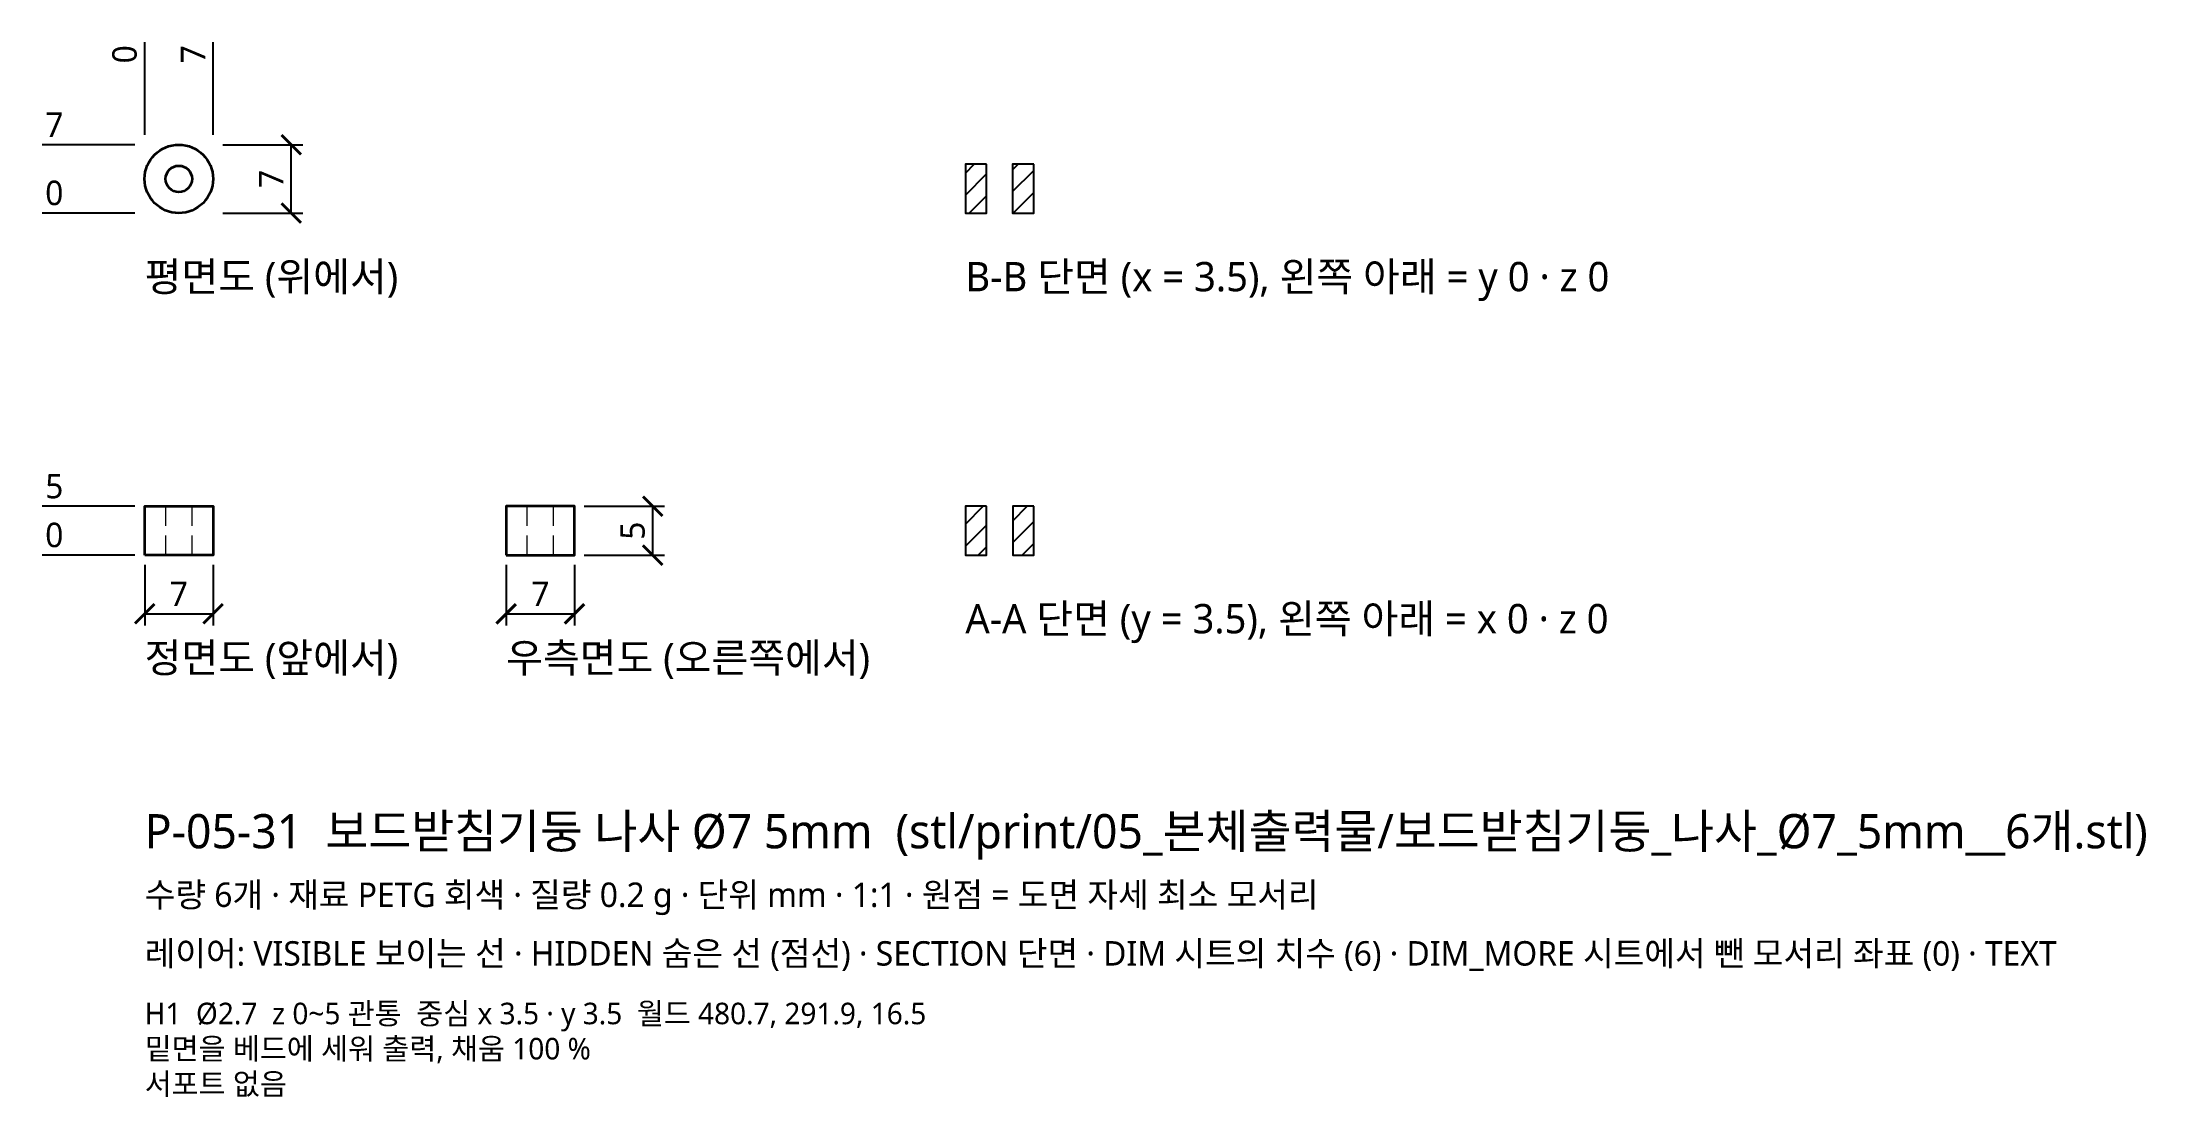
# Model space of a CAD drawing. Header units: millimetres. Extents: x -11 to 205, y -55 to 52.
import ezdxf

# ---------------------------------------------------------------- set-up
doc = ezdxf.new("R2010")
doc.units = ezdxf.units.MM
doc.linetypes.add('HIDDEN', pattern=[3, 2, -1])
for name, color, linetype, lineweight in [('DIM', 4, 'CONTINUOUS', 13), ('HIDDEN', 8, 'HIDDEN', 18), ('SECTION', 5, 'CONTINUOUS', 25), ('TEXT', 7, 'CONTINUOUS', 18), ('VISIBLE', 7, 'CONTINUOUS', 35)]:
    doc.layers.add(name, color=color, linetype=linetype, lineweight=lineweight)
doc.styles.add('KR', font='malgun.ttf')
doc.dimstyles.new('TOCCATA', dxfattribs={"dimtxt": 2.5, "dimasz": 2, "dimexe": 1.2, "dimexo": 1, "dimgap": 0.8, "dimtad": 1, "dimdsep": 46, "dimtxsty": 'KR', "dimblk": 'ARCHTICK', "dimcen": 2.5, "dimazin": 3, "dimtfac": 0.5, "dimtmove": 2, "dimatfit": 3})

# ---------------------------------------------------------------- blocks, each defined once
blk = doc.blocks.new('_ARCHTICK')
at = {"color": 0, "linetype": 'BYBLOCK', "const_width": 0.15}
blk.add_lwpolyline([(-0.5, -0.5), (0.5, 0.5)], dxfattribs=at)

msp = doc.modelspace()

# ---------------------------------------------------------------- hatches: boundary and pattern name
at = {"layer": 'SECTION'}
h = msp.add_hatch(dxfattribs=at)
h.set_pattern_fill('ANSI31', scale=0.5)
h.paths.add_polyline_path([(86.148, 40), (83.993, 40), (83.993, 35), (86.148, 35)])
h.paths.add_polyline_path([(90.987, 40), (88.832, 40), (88.832, 35), (90.987, 35)])
h = msp.add_hatch(dxfattribs=at)
h.set_pattern_fill('ANSI31', scale=0.5)
h.paths.add_polyline_path([(86.15, 5), (83.993, 5), (83.993, 0), (86.15, 0)])
h.paths.add_polyline_path([(90.989, 5), (88.839, 5), (88.839, 0), (90.989, 0)])

# ---------------------------------------------------------------- linework, layer by layer
at = {"layer": 'HIDDEN'}
for points in [[(2.156, 0), (2.156, 5)], [(4.846, 0), (4.846, 5)], [(39.147, 0), (39.147, 5)], [(41.842, 0), (41.842, 5)]]:
    msp.add_lwpolyline(points, dxfattribs=at)
at = {"layer": 'SECTION'}
for points in [[(86.148, 40), (83.993, 40), (83.993, 35), (86.148, 35)], [(90.987, 40), (88.832, 40), (88.832, 35), (90.987, 35)], [(86.15, 5), (83.993, 5), (83.993, 0), (86.15, 0)], [(90.989, 5), (88.839, 5), (88.839, 0), (90.989, 0)]]:
    msp.add_lwpolyline(points, close=True, dxfattribs=at)
at = {"layer": 'VISIBLE'}
for points in [[(0, 0), (0, 5), (6.996, 5), (6.996, 0), (0, 0)], [(36.996, 0), (43.993, 0), (43.993, 5), (36.996, 5), (36.996, 0)]]:
    msp.add_lwpolyline(points, dxfattribs=at)
for radius in [3.5, 1.35]:
    msp.add_circle((3.496, 38.499), radius, dxfattribs=at)

# ---------------------------------------------------------------- texts
at = {"layer": 'TEXT', "style": 'KR'}
for s, height, p in [('평면도 (위에서)', 3, (0, 27)), ('B-B 단면 (x = 3.5), 왼쪽 아래 = y 0 · z 0', 3, (83.993, 27)), ('A-A 단면 (y = 3.5), 왼쪽 아래 = x 0 · z 0', 3, (83.993, -8)), ('우측면도 (오른쪽에서)', 3, (36.996, -12)), ('정면도 (앞에서)', 3, (0, -12)), ('P-05-31  보드받침기둥 나사 Ø7 5mm  (stl/print/05_본체출력물/보드받침기둥_나사_Ø7_5mm__6개.stl)', 3.5, (0, -30)), ('수량 6개 · 재료 PETG 회색 · 질량 0.2 g · 단위 mm · 1:1 · 원점 = 도면 자세 최소 모서리', 2.5, (0, -36)), ('레이어: VISIBLE 보이는 선 · HIDDEN 숨은 선 (점선) · SECTION 단면 · DIM 시트의 치수 (6) · DIM_MORE 시트에서 뺀 모서리 좌표 (0) · TEXT', 2.5, (0, -42)), ('H1  Ø2.7  z 0~5 관통  중심 x 3.5 · y 3.5  월드 480.7, 291.9, 16.5', 2.2, (0, -48)), ('밑면을 베드에 세워 출력, 채움 100 %', 2.2, (0, -51.6)), ('서포트 없음', 2.2, (0, -55.2))]:
    msp.add_text(s, height=height, dxfattribs=at).set_placement(p)

# ---------------------------------------------------------------- dimensions: what is measured, and where the dimension line sits
at = {"layer": 'DIM'}
for feature_location, offset, dtype, origin in [((0, 41.997824192), (0, 8), 1, (0, 35)), ((7, 41.998), (0, 8), 1, (0, 35)), ((0, 42), (-8, 0), 0, (0, 35)), ((0, 35), (-8, 0), 0, (0, 35)), ((0, 5), (-8, 0), 0, (0, 0)), ((0, 0), (-8, 0), 0, (0, 0))]:
    msp.add_ordinate_dim(feature_location=feature_location, offset=offset, dtype=dtype, origin=origin, dimstyle='TOCCATA', dxfattribs=at).render()
for base, p1, p2 in [((14.996, 35), (6.996, 35), (6.996, 41.998)), ((51.993, 0), (43.993, 0), (43.993, 5))]:
    msp.add_linear_dim(base=base, p1=p1, p2=p2, angle=90, dimstyle='TOCCATA', dxfattribs=at).render()
for base, p1, p2 in [((0, -6), (0, 0), (6.996, 0)), ((36.996, -6), (36.996, 0), (43.993, 0))]:
    msp.add_linear_dim(base=base, p1=p1, p2=p2, dimstyle='TOCCATA', dxfattribs=at).render()

doc.saveas('drawing.dxf')
